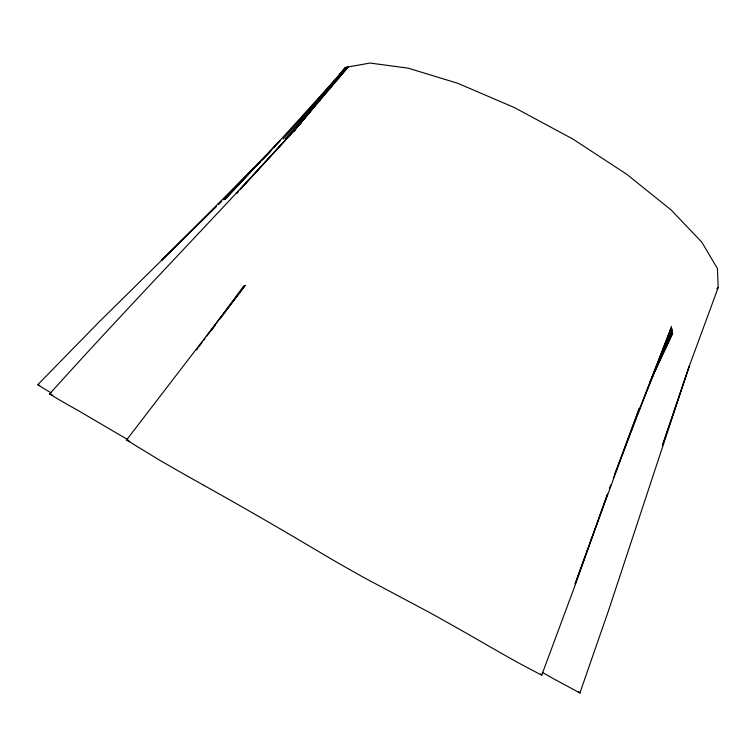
<?xml version="1.0" encoding="UTF-8"?>
<svg xmlns="http://www.w3.org/2000/svg" width="756" height="756" viewBox="0 0 756 756"><rect width="100%" height="100%" fill="white"/><g stroke="black" fill="none" stroke-linecap="round" stroke-linejoin="round"><path stroke-width="1.13" d="M542.317 672.377A53.1 1.03 29.8 0 1 554.403 679.228L579.909 692.95L608.608 610.338L689.292 366.027L662.407 445.558L689.85 364.59L718.2 287.563L717.453 268.597L701.804 242.166L671.016 209.856L626.752 174.296L572.727 138.962L514.326 107.541L457.626 83.245L408.183 68.163L370.09 63.05L345.558 67.397L285.258 138.906M541.778 675.004L575.647 583.84L607.54 494.055L575.061 584.01L639.302 408.344L614.808 473.955M609.572 488.13L610.829 484.842M613.343 478.246L671.564 326.686L638.565 411.349L672.235 329.087L660.272 357.012M655.66 367.756L657.049 364.534M657.966 362.389L659.345 359.166M649.602 382.734L651.029 379.503M651.974 377.348L672.386 331.043L658.807 361.094M656.378 366.462L657.833 363.239M651.899 377.641L672.736 333.122L651.823 377.716M196.569 350.009L197.968 348.119M198.809 346.853L202.277 342.147M203.676 340.266L205.065 338.386M206.454 336.496L243.99 285.673M330.363 87.252L342.213 71.357L328.888 89.123M329.616 88.235L342.959 70.488L327.329 90.994M210.858 331.1L215.073 325.496M219.987 318.956L245.275 285.343L126.545 439.983L158.769 459.686A69.873 1.493 29.5 0 0 203.94 485.38M327.348 91.032L336.59 78.917M338.008 77.055L343.696 69.599L322.075 97.392M325.08 93.583L344.623 68.503M299.688 124.778L301.162 122.935M303.373 120.166L304.838 118.323M306.189 116.651L345.558 67.397L293.8 131.431L346.796 67.18L294.037 130.684L348.242 66.925L294.528 129.966L239.945 189.709L295.275 129.323C214.194 218.257 130.089 304.385 49.65 393.914M283.027 139.066L336.099 78.615M335.04 79.862L280.996 139.378L224.645 199.707L260.14 161.973M261.756 160.253L270.629 150.822M273.852 147.382L280.306 140.521L222.859 199.886L250.954 171.3M37.8 384.681L99.376 321.65L216.178 206.568L161.642 260.31L270.733 151.087L262.53 159.525M255.093 167.095L260.045 162.049M716.716 288.858L718.2 287.563M51.096 392.874L39.142 385.654A51.814 0.936 29.4 0 1 39.766 385.428M127.811 439.69L78.293 410.602A25.175 0.491 29.4 0 1 60.981 400.812L50.397 394.49A26.857 0.52 29.4 0 1 52.712 395.341M203.912 485.361A135.012 3.326 29.5 0 1 299.792 540.398L333.16 560.12A59.63 1.342 29.6 0 0 364.789 578.047L429.219 612.341A88.168 2.013 29.8 0 1 478.775 640.313L488.943 646.182A55.528 1.143 29.8 0 0 518.644 662.974L540.994 674.834A59.223 1.219 29.8 0 0 540.531 674.012M577.99 691.419A52.731 0.954 29.8 0 1 579.899 692.95M129.871 441.353A72.888 1.512 29.4 0 1 128.889 441.05M128.265 440.776A72.888 1.512 29.4 0 1 126.545 439.983M238.367 191.448L236.779 193.177L238.367 191.448M221.206 201.635L218.692 204.111L221.206 201.635"/></g></svg>
